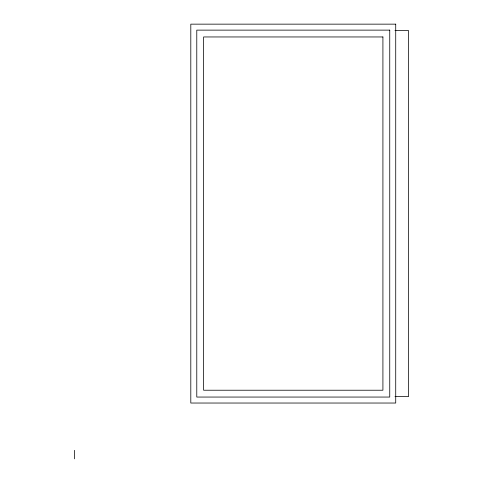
<?xml version="1.0" encoding="UTF-8"?>
<svg xmlns="http://www.w3.org/2000/svg" width="483" height="483" viewBox="0 0 483 483"><rect width="100%" height="100%" fill="white"/><g stroke="black" fill="none" stroke-linecap="round" stroke-linejoin="round"><path stroke-width="0.72" d="M394.967 30.556L408.527 30.556L408.527 396.628L394.967 396.628M74.473 450.313L74.473 458.85M395.722 24.15L190.803 24.15L190.803 403.033L395.722 403.033L395.722 24.15M389.745 30.127L196.78 30.127L196.78 397.056L389.745 397.056L389.745 30.127M382.916 36.956L203.615 36.956L203.615 390.222L382.916 390.222L382.916 36.956"/></g></svg>
